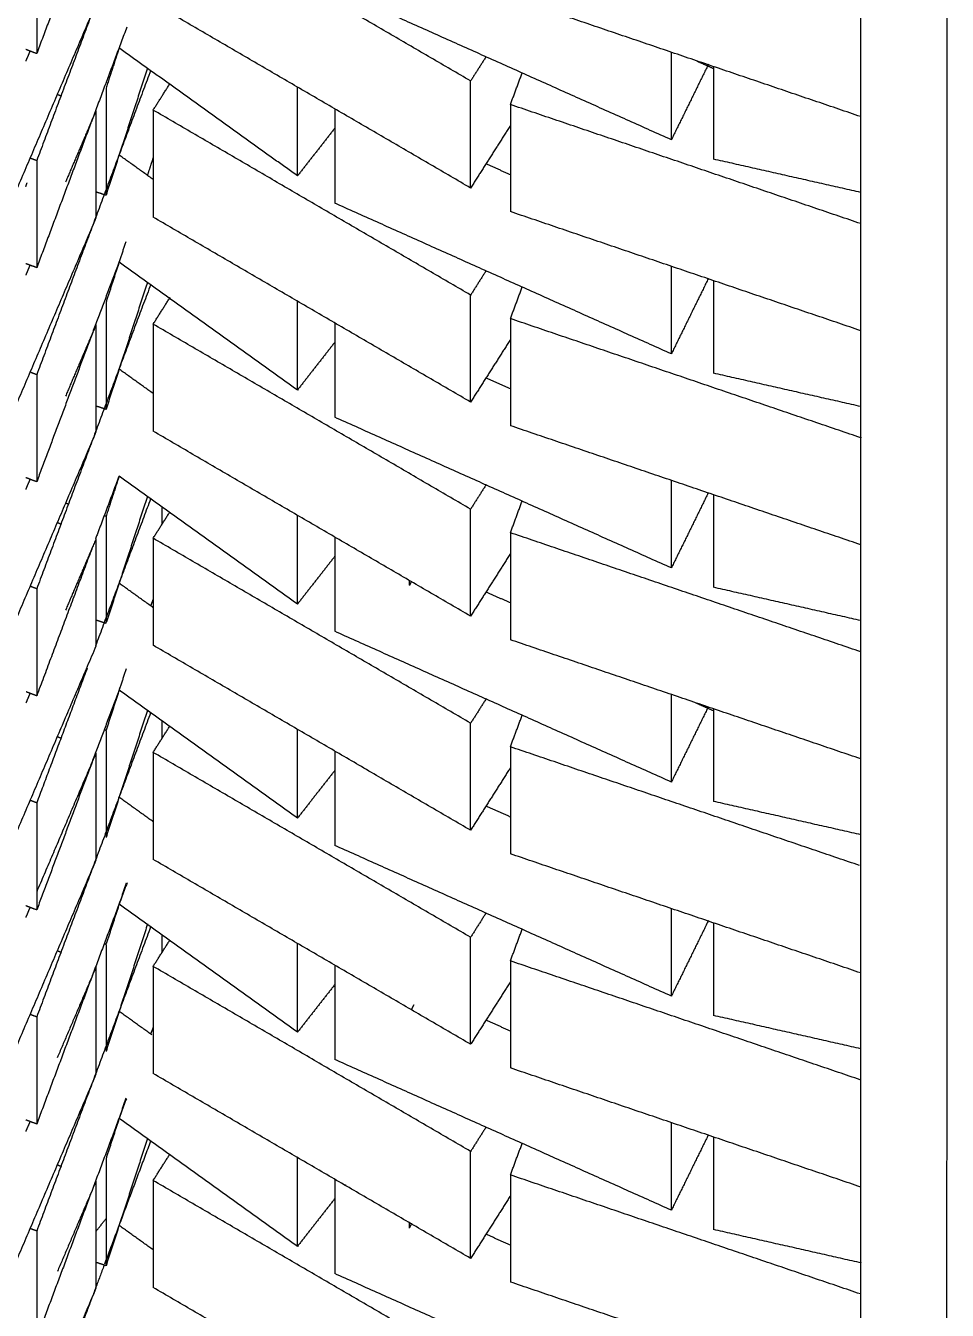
# Model space of a CAD drawing. Header units: centimetres. Extents: x 0 to 19.8, y 0 to 41.5.
# Drawn here: x 17.035 to 17.552, y 12.916 to 13.636 of the extents above; entities that cross this region are included whole.
import ezdxf

# ---------------------------------------------------------------- set-up
doc = ezdxf.new("R2010")
doc.units = ezdxf.units.CM
doc.layers.add('Make2D$Visible$Curves', color=7, linetype='Continuous', true_color=0x000000)

msp = doc.modelspace()

# ---------------------------------------------------------------- linework, layer by layer
at = {"layer": 'Make2D$Visible$Curves', "color": 18, "lineweight": -3, "true_color": 0x000000}
for points, weights, knots in [([(12.44385, 15.63412), (12.44385, 14.6937), (13.08282, 14.0037), (14.71323, 12.24307), (16.47386, 13.87349), (17.24305, 14.58578), (17.24305, 15.63412)], [0.853867800566, 0.860338983745, 1, 0.707106781187, 1, 0.846767797442, 0.853867800566], [5.741243, 5.741243, 5.741243, 7.538558, 7.538558, 11.307837, 11.307837, 13.279801, 13.279801, 13.279801]), ([(17.14305, 15.63412), (17.14305, 14.62947), (16.40592, 13.94686), (14.71866, 12.38439), (13.15619, 14.07165), (12.54385, 14.73289), (12.54385, 15.63412)], [0.853867800566, 0.846767797442, 1, 0.707106781187, 1, 0.860338983745, 0.853867800566], [-13.279801, -13.279801, -13.279801, -11.307837, -11.307837, -7.538558, -7.538558, -5.741243, -5.741243, -5.741243]), ([(12.47302, 15.1611), (12.58656, 14.4396), (13.08282, 13.9037), (14.71323, 12.14307), (16.47386, 13.77349), (17.24305, 14.48578), (17.24305, 15.53412)], [0.861673993534, 0.888038673933, 1, 0.707106781187, 1, 0.846767797442, 0.853867800566], [6.097714, 6.097714, 6.097714, 7.538558, 7.538558, 11.307837, 11.307837, 13.279801, 13.279801, 13.279801])]:
    msp.add_rational_spline(points, weights, degree=2, knots=knots, dxfattribs=at)
for points, degree in [([(17.55121, 12.25327), (17.55132, 12.83273), (17.55142, 13.41219), (17.55153, 13.99165)], 3), ([(17.50297, 12.68534), (17.50297, 13.25532), (17.50297, 13.8253)], 2), ([(17.07408, 13.76858), (17.03477, 13.67663), (16.99546, 13.58468)], 2), ([(17.09152, 13.75586), (17.06619, 13.68826), (17.04086, 13.62066)], 2), ([(17.10478, 13.73123), (17.07282, 13.64595), (17.04086, 13.56066)], 2), ([(17.28418, 13.60532), (17.19516, 13.65716), (17.10614, 13.70899)], 2), ([(17.04086, 13.68066), (17.04086, 13.65066), (17.04086, 13.62066)], 2), ([(17.39676, 13.57234), (17.30236, 13.61459), (17.20795, 13.65684)], 2), ([(17.07408, 13.64858), (17.03477, 13.55663), (16.99546, 13.46468)], 2), ([(17.28418, 13.54532), (17.19516, 13.59716), (17.10614, 13.64899)], 2), ([(17.50297, 13.58534), (17.40473, 13.61871), (17.3065, 13.65208)], 2), ([(17.09138, 13.63547), (17.06612, 13.56807), (17.04086, 13.50066)], 2), ([(17.04086, 13.62066), (17.03776, 13.62182), (17.03467, 13.62298)], 2), ([(17.03713, 13.62215), (17.0359, 13.61927), (17.03467, 13.61639)], 2), ([(17.08698, 13.62349), (17.08335, 13.61237), (17.07973, 13.60125)], 2), ([(17.18708, 13.55208), (17.13724, 13.58781), (17.08741, 13.62355)], 2), ([(17.29282, 13.61889), (17.2885, 13.61211), (17.28418, 13.60532)], 2), ([(17.39676, 13.57234), (17.39676, 13.59687), (17.39676, 13.62141)], 2), ([(17.41098, 13.61653), (17.41572, 13.61441), (17.42045, 13.61229)], 2), ([(17.10474, 13.61112), (17.0728, 13.52589), (17.04086, 13.44066)], 2), ([(17.10291, 13.61243), (17.09132, 13.57684), (17.07973, 13.54125)], 2), ([(17.3065, 13.59208), (17.3098, 13.60093), (17.31311, 13.60978)], 2), ([(17.41755, 13.61469), (17.40716, 13.59351), (17.39676, 13.57234)], 2), ([(17.42045, 13.61337), (17.42045, 13.58743), (17.42045, 13.56149)], 2), ([(17.10614, 13.58899), (17.11077, 13.59627), (17.11541, 13.60356)], 2), ([(17.28418, 13.54532), (17.28418, 13.57532), (17.28418, 13.60532)], 2), ([(17.05262, 13.59775), (17.05354, 13.59736), (17.05447, 13.59696)], 2), ([(17.07973, 13.60125), (17.07973, 13.57125), (17.07973, 13.54125)], 2), ([(17.18708, 13.55208), (17.18708, 13.57697), (17.18708, 13.60186)], 2), ([(17.07408, 13.58858), (17.06555, 13.56861), (17.05702, 13.54865)], 2), ([(17.07408, 13.58858), (17.07408, 13.55858), (17.07408, 13.52858)], 2), ([(17.28418, 13.48532), (17.19516, 13.53716), (17.10614, 13.58899)], 2), ([(17.10614, 13.58899), (17.10614, 13.55899), (17.10614, 13.52899)], 2), ([(17.20795, 13.58971), (17.20795, 13.56328), (17.20795, 13.53684)], 2), ([(17.50297, 13.52534), (17.40473, 13.55871), (17.3065, 13.59208)], 2), ([(17.3065, 13.59208), (17.3065, 13.56208), (17.3065, 13.53208)], 2), ([(17.20808, 13.57892), (17.19758, 13.5655), (17.18708, 13.55208)], 2), ([(17.3065, 13.58036), (17.29534, 13.56284), (17.28418, 13.54532)], 2), ([(17.04086, 13.56066), (17.03898, 13.56137), (17.0371, 13.56207)], 2), ([(17.04086, 13.56066), (17.04086, 13.53066), (17.04086, 13.50066)], 2), ([(17.10623, 13.55005), (17.09662, 13.55694), (17.08701, 13.56383)], 2), ([(17.10614, 13.56232), (17.10453, 13.55737), (17.10291, 13.55243)], 2), ([(17.50308, 13.5428), (17.46177, 13.55215), (17.42045, 13.56149)], 2), ([(17.3065, 13.55274), (17.29965, 13.5558), (17.29281, 13.55886)], 2), ([(17.03479, 13.54615), (17.03513, 13.54721), (17.03548, 13.54827)], 2), ([(17.07973, 13.54125), (17.07691, 13.54217), (17.07408, 13.54309)], 2), ([(17.39676, 13.45234), (17.30236, 13.49459), (17.20795, 13.53684)], 2), ([(17.50297, 13.46534), (17.40473, 13.49871), (17.3065, 13.53208)], 2), ([(17.07408, 13.52858), (17.03477, 13.43663), (16.99546, 13.34468)], 2), ([(17.28418, 13.42532), (17.19516, 13.47716), (17.10614, 13.52899)], 2), ([(17.09079, 13.51519), (17.08526, 13.49822), (17.07973, 13.48125)], 2), ([(17.03721, 13.50233), (17.03596, 13.49941), (17.03471, 13.49649)], 2), ([(17.04086, 13.50066), (17.03783, 13.5018), (17.03479, 13.50293)], 2), ([(17.08756, 13.50528), (17.06421, 13.44297), (17.04086, 13.38066)], 2), ([(17.18708, 13.43208), (17.13705, 13.46795), (17.08701, 13.50383)], 2), ([(17.39676, 13.45234), (17.39676, 13.47702), (17.39676, 13.5017)], 2), ([(17.29282, 13.49889), (17.2885, 13.49211), (17.28418, 13.48532)], 2), ([(17.41742, 13.49443), (17.40709, 13.47338), (17.39676, 13.45234)], 2), ([(17.10477, 13.49121), (17.07281, 13.40593), (17.04086, 13.32066)], 2), ([(17.10291, 13.49243), (17.09134, 13.4569), (17.07977, 13.42137)], 2), ([(17.3065, 13.47208), (17.30983, 13.481), (17.31317, 13.48993)], 2), ([(17.42045, 13.49337), (17.42045, 13.46743), (17.42045, 13.44149)], 2), ([(17.07973, 13.48125), (17.07973, 13.45125), (17.07973, 13.42125)], 2), ([(17.10614, 13.46899), (17.1109, 13.47648), (17.11567, 13.48397)], 2), ([(17.18708, 13.43208), (17.18708, 13.45697), (17.18708, 13.48186)], 2), ([(17.28418, 13.42532), (17.28418, 13.45532), (17.28418, 13.48532)], 2), ([(17.07408, 13.46858), (17.06555, 13.44862), (17.05702, 13.42866)], 2), ([(17.07386, 13.46867), (17.07397, 13.46862), (17.07408, 13.46858)], 2), ([(17.07408, 13.46858), (17.07408, 13.43858), (17.07408, 13.40858)], 2), ([(17.28418, 13.36532), (17.19516, 13.41716), (17.10614, 13.46899)], 2), ([(17.10614, 13.46899), (17.10614, 13.43899), (17.10614, 13.40899)], 2), ([(17.20795, 13.46971), (17.20795, 13.44328), (17.20795, 13.41684)], 2), ([(17.50297, 13.40534), (17.40473, 13.43871), (17.3065, 13.47208)], 2), ([(17.3065, 13.47208), (17.3065, 13.44208), (17.3065, 13.41208)], 2), ([(17.20795, 13.45876), (17.19752, 13.44542), (17.18708, 13.43208)], 2), ([(17.3065, 13.46036), (17.29534, 13.44284), (17.28418, 13.42532)], 2), ([(17.10614, 13.43012), (17.09658, 13.43697), (17.08701, 13.44383)], 2), ([(17.04086, 13.44066), (17.03921, 13.44128), (17.03756, 13.4419)], 2), ([(17.04086, 13.44066), (17.04086, 13.41066), (17.04086, 13.38066)], 2), ([(17.3065, 13.43274), (17.29976, 13.43575), (17.29301, 13.43877)], 2), ([(17.50297, 13.42283), (17.46171, 13.43216), (17.42045, 13.44149)], 2), ([(17.07973, 13.42125), (17.07691, 13.42217), (17.07408, 13.42309)], 2), ([(17.39676, 13.33234), (17.30236, 13.37459), (17.20795, 13.41684)], 2), ([(17.07408, 13.40858), (17.03489, 13.31689), (16.99569, 13.2252)], 2), ([(17.28418, 13.30532), (17.19516, 13.35716), (17.10614, 13.40899)], 2), ([(17.50297, 13.34534), (17.40473, 13.37871), (17.3065, 13.41208)], 2), ([(17.50312, 13.40575), (17.50304, 13.40554), (17.50297, 13.40534)], 2), ([(17.04086, 13.38066), (17.03776, 13.38182), (17.03467, 13.38298)], 2), ([(17.03712, 13.38212), (17.0359, 13.37925), (17.03467, 13.37638)], 2), ([(17.08701, 13.38383), (17.08043, 13.36626), (17.07385, 13.3487)], 2), ([(17.08715, 13.38403), (17.08344, 13.37264), (17.07973, 13.36125)], 2), ([(17.18708, 13.31208), (17.13705, 13.34795), (17.08701, 13.38383)], 2), ([(17.29292, 13.37905), (17.28855, 13.37219), (17.28418, 13.36532)], 2), ([(17.39676, 13.33234), (17.39676, 13.35687), (17.39676, 13.38141)], 2), ([(17.10291, 13.37243), (17.09139, 13.33705), (17.07987, 13.30168)], 2), ([(17.41727, 13.37412), (17.40702, 13.35323), (17.39676, 13.33234)], 2), ([(17.42045, 13.37337), (17.42045, 13.34743), (17.42045, 13.32149)], 2), ([(17.05867, 13.36811), (17.05793, 13.36835), (17.05719, 13.3686)], 2), ([(17.10474, 13.37112), (17.08929, 13.32989), (17.07384, 13.28867)], 2), ([(17.11104, 13.36665), (17.11104, 13.36167), (17.11104, 13.35669)], 2), ([(17.28418, 13.30532), (17.28418, 13.33532), (17.28418, 13.36532)], 2), ([(17.3065, 13.35208), (17.30987, 13.3611), (17.31324, 13.37013)], 2), ([(17.0524, 13.35785), (17.05344, 13.35741), (17.05447, 13.35696)], 2), ([(17.07973, 13.36125), (17.07926, 13.36141), (17.07878, 13.36156)], 2), ([(17.07973, 13.36125), (17.07973, 13.33152), (17.07973, 13.30179)], 2), ([(17.10614, 13.34899), (17.11085, 13.35639), (17.11556, 13.36379)], 2), ([(17.18708, 13.31208), (17.18708, 13.33697), (17.18708, 13.36186)], 2), ([(17.50297, 13.28534), (17.40473, 13.31871), (17.3065, 13.35208)], 2), ([(17.3065, 13.35208), (17.3065, 13.32208), (17.3065, 13.29208)], 2), ([(17.07183, 13.34329), (17.05634, 13.30198), (17.04086, 13.26066)], 2), ([(17.07408, 13.34858), (17.06555, 13.32861), (17.05702, 13.30865)], 2), ([(17.07408, 13.34858), (17.07408, 13.31858), (17.07408, 13.28858)], 2), ([(17.28418, 13.24532), (17.19516, 13.29716), (17.10614, 13.34899)], 2), ([(17.10614, 13.34899), (17.10614, 13.31899), (17.10614, 13.28899)], 2), ([(17.20795, 13.34971), (17.20795, 13.32328), (17.20795, 13.29684)], 2), ([(17.20807, 13.3389), (17.19757, 13.32549), (17.18708, 13.31208)], 2), ([(17.3065, 13.34036), (17.29534, 13.32284), (17.28418, 13.30532)], 2), ([(17.04086, 13.32066), (17.03909, 13.32132), (17.03733, 13.32199)], 2), ([(17.10619, 13.31008), (17.0966, 13.31695), (17.08701, 13.32383)], 2), ([(17.24982, 13.32547), (17.24982, 13.32412), (17.24982, 13.32276)], 2), ([(17.25002, 13.32255), (17.25058, 13.32369), (17.25114, 13.32483)], 2), ([(17.50306, 13.30281), (17.46175, 13.31215), (17.42045, 13.32149)], 2), ([(17.04086, 13.32066), (17.04086, 13.29066), (17.04086, 13.26066)], 2), ([(17.10614, 13.31486), (17.10544, 13.31299), (17.10474, 13.31112)], 2), ([(17.3065, 13.31274), (17.29993, 13.31568), (17.29336, 13.31862)], 2), ([(17.07973, 13.30125), (17.07691, 13.30217), (17.07408, 13.30309)], 2), ([(17.39676, 13.21234), (17.30236, 13.25459), (17.20795, 13.29684)], 2), ([(17.07408, 13.28858), (17.03477, 13.19663), (16.99546, 13.10468)], 2), ([(17.28418, 13.18532), (17.19516, 13.23716), (17.10614, 13.28899)], 2), ([(17.50297, 13.22534), (17.40473, 13.25871), (17.3065, 13.29208)], 2), ([(17.11347, 13.28484), (17.11346, 13.28482), (17.11346, 13.28479)], 2), ([(17.06913, 13.2761), (17.055, 13.23838), (17.04086, 13.20066)], 2), ([(17.09098, 13.2758), (17.0854, 13.25865), (17.07981, 13.2415)], 2), ([(17.08755, 13.26527), (17.06421, 13.20296), (17.04086, 13.14066)], 2), ([(17.18708, 13.19208), (17.1371, 13.22792), (17.08711, 13.26375)], 2), ([(17.0371, 13.26207), (17.03595, 13.25939), (17.0348, 13.2567)], 2), ([(17.04086, 13.26066), (17.03788, 13.26178), (17.03489, 13.2629)], 2), ([(17.29303, 13.25921), (17.28861, 13.25227), (17.28418, 13.24532)], 2), ([(17.39676, 13.21234), (17.39676, 13.23687), (17.39676, 13.26141)], 2), ([(17.41057, 13.25671), (17.41551, 13.2545), (17.42045, 13.25229)], 2), ([(17.10476, 13.25118), (17.07281, 13.16592), (17.04086, 13.08066)], 2), ([(17.10294, 13.25251), (17.09134, 13.21688), (17.07973, 13.18125)], 2), ([(17.3065, 13.23208), (17.3098, 13.24093), (17.31311, 13.24978)], 2), ([(17.41749, 13.25456), (17.40713, 13.23345), (17.39676, 13.21234)], 2), ([(17.42045, 13.25337), (17.42045, 13.22743), (17.42045, 13.20149)], 2), ([(17.10614, 13.22899), (17.11077, 13.23626), (17.11539, 13.24353)], 2), ([(17.11104, 13.2466), (17.11104, 13.24166), (17.11104, 13.23672)], 2), ([(17.28418, 13.18532), (17.28418, 13.21532), (17.28418, 13.24532)], 2), ([(17.05251, 13.2378), (17.05349, 13.23738), (17.05447, 13.23696)], 2), ([(17.07973, 13.24125), (17.0793, 13.24139), (17.07886, 13.24154)], 2), ([(17.07973, 13.24125), (17.07973, 13.21125), (17.07973, 13.18125)], 2), ([(17.18708, 13.19208), (17.18708, 13.21697), (17.18708, 13.24186)], 2), ([(17.07408, 13.22858), (17.05747, 13.18972), (17.04086, 13.15087)], 2), ([(17.07408, 13.22858), (17.07408, 13.19858), (17.07408, 13.16858)], 2), ([(17.28418, 13.12532), (17.19516, 13.17716), (17.10614, 13.22899)], 2), ([(17.10614, 13.22899), (17.10614, 13.19899), (17.10614, 13.16899)], 2), ([(17.20795, 13.22971), (17.20795, 13.20328), (17.20795, 13.17684)], 2), ([(17.50229, 13.16556), (17.40439, 13.19882), (17.3065, 13.23208)], 2), ([(17.3065, 13.23208), (17.3065, 13.20208), (17.3065, 13.17208)], 2), ([(17.20795, 13.21876), (17.19752, 13.20542), (17.18708, 13.19208)], 2), ([(17.3065, 13.22036), (17.29534, 13.20284), (17.28418, 13.18532)], 2), ([(17.04086, 13.20066), (17.03898, 13.20137), (17.0371, 13.20207)], 2), ([(17.04086, 13.20066), (17.04086, 13.17066), (17.04086, 13.14066)], 2), ([(17.10614, 13.19012), (17.09677, 13.19683), (17.0874, 13.20355)], 2), ([(17.50314, 13.18279), (17.46179, 13.19214), (17.42045, 13.20149)], 2), ([(17.3065, 13.19274), (17.29965, 13.1958), (17.29281, 13.19886)], 2), ([(17.39676, 13.09234), (17.30236, 13.13459), (17.20795, 13.17684)], 2), ([(17.50297, 13.10534), (17.40473, 13.13871), (17.3065, 13.17208)], 2), ([(17.07408, 13.16858), (17.0349, 13.07692), (16.99571, 12.98526)], 2), ([(17.28418, 13.06532), (17.19516, 13.11716), (17.10614, 13.16899)], 2), ([(17.09152, 13.15586), (17.06619, 13.08826), (17.04086, 13.02066)], 2), ([(17.09093, 13.15563), (17.08541, 13.13868), (17.07989, 13.12174)], 2), ([(17.04086, 13.14066), (17.03776, 13.14182), (17.03467, 13.14298)], 2), ([(17.0371, 13.14207), (17.03588, 13.13923), (17.03467, 13.13638)], 2), ([(17.18708, 13.07208), (17.13705, 13.10795), (17.08701, 13.14383)], 2), ([(17.39676, 13.09234), (17.39676, 13.11687), (17.39676, 13.14141)], 2), ([(17.29295, 13.1391), (17.28857, 13.13221), (17.28418, 13.12532)], 2), ([(17.41754, 13.13467), (17.40715, 13.1135), (17.39676, 13.09234)], 2), ([(17.10474, 13.13112), (17.0728, 13.04589), (17.04086, 12.96066)], 2), ([(17.10306, 13.13289), (17.0914, 13.09707), (17.07973, 13.06125)], 2), ([(17.3065, 13.11208), (17.3098, 13.12093), (17.31311, 13.12978)], 2), ([(17.42045, 13.13337), (17.42045, 13.10743), (17.42045, 13.08149)], 2), ([(17.07973, 13.12125), (17.07946, 13.12134), (17.07918, 13.12143)], 2), ([(17.07973, 13.12125), (17.07973, 13.09125), (17.07973, 13.06125)], 2), ([(17.10614, 13.10899), (17.11075, 13.11624), (17.11537, 13.12349)], 2), ([(17.11104, 13.1267), (17.11104, 13.12169), (17.11104, 13.11669)], 2), ([(17.18708, 13.07208), (17.18708, 13.09697), (17.18708, 13.12186)], 2), ([(17.28418, 13.06532), (17.28418, 13.09532), (17.28418, 13.12532)], 2), ([(17.05269, 13.11772), (17.05358, 13.11734), (17.05447, 13.11696)], 2), ([(17.07408, 13.10858), (17.06323, 13.08319), (17.05238, 13.05781)], 2), ([(17.07408, 13.10858), (17.07408, 13.07858), (17.07408, 13.04858)], 2), ([(17.28418, 13.00532), (17.19516, 13.05716), (17.10614, 13.10899)], 2), ([(17.10614, 13.10899), (17.10614, 13.07899), (17.10614, 13.04899)], 2), ([(17.20795, 13.10931), (17.20795, 13.08307), (17.20795, 13.05684)], 2), ([(17.50267, 13.04544), (17.40458, 13.07876), (17.3065, 13.11208)], 2), ([(17.3065, 13.11208), (17.3065, 13.08208), (17.3065, 13.05208)], 2), ([(17.20805, 13.09888), (17.19757, 13.08548), (17.18708, 13.07208)], 2), ([(17.3065, 13.10036), (17.29534, 13.08284), (17.28418, 13.06532)], 2), ([(17.10546, 13.0706), (17.09626, 13.07719), (17.08707, 13.08379)], 2), ([(17.25104, 13.08462), (17.25174, 13.08606), (17.25245, 13.08749)], 2), ([(17.04086, 13.08066), (17.03898, 13.08137), (17.0371, 13.08207)], 2), ([(17.04086, 13.08066), (17.04086, 13.05066), (17.04086, 13.02066)], 2), ([(17.3065, 13.07274), (17.29965, 13.0758), (17.29281, 13.07886)], 2), ([(17.50297, 13.06283), (17.46171, 13.07216), (17.42045, 13.08149)], 2), ([(17.10614, 13.07486), (17.10544, 13.07299), (17.10474, 13.07112)], 2), ([(17.39676, 12.97234), (17.30236, 13.01459), (17.20795, 13.05684)], 2), ([(17.07408, 13.04858), (17.03477, 12.95663), (16.99546, 12.86468)], 2), ([(17.28418, 12.94532), (17.19516, 12.99716), (17.10614, 13.04899)], 2), ([(17.50297, 12.98534), (17.40473, 13.01871), (17.3065, 13.05208)], 2), ([(17.09113, 13.03481), (17.066, 12.96774), (17.04086, 12.90066)], 2), ([(17.09077, 13.03513), (17.08525, 13.01819), (17.07973, 13.00125)], 2), ([(17.03719, 13.02227), (17.03594, 13.01936), (17.03469, 13.01644)], 2), ([(17.04086, 13.02066), (17.0378, 13.02181), (17.03473, 13.02296)], 2), ([(17.18708, 12.95208), (17.13711, 12.98791), (17.08715, 13.02373)], 2), ([(17.39676, 12.97234), (17.39676, 12.99697), (17.39676, 13.0216)], 2), ([(17.10295, 13.01254), (17.09134, 12.97689), (17.07973, 12.94125)], 2), ([(17.29281, 13.01886), (17.2885, 13.01209), (17.28418, 13.00532)], 2), ([(17.41741, 13.0144), (17.40709, 12.99337), (17.39676, 12.97234)], 2), ([(17.42045, 13.01337), (17.42045, 12.98743), (17.42045, 12.96149)], 2), ([(17.1047, 13.01103), (17.09179, 12.97657), (17.07888, 12.94212)], 2), ([(17.28418, 12.94532), (17.28418, 12.97532), (17.28418, 13.00532)], 2), ([(17.3065, 12.99208), (17.3098, 13.00093), (17.31311, 13.00978)], 2), ([(17.05251, 12.9978), (17.05358, 12.99734), (17.05466, 12.99688)], 2), ([(17.07973, 13.00125), (17.07973, 12.97125), (17.07973, 12.94125)], 2), ([(17.10614, 12.98899), (17.11076, 12.99625), (17.11538, 13.00351)], 2), ([(17.18708, 12.95208), (17.18708, 12.97713), (17.18708, 13.00219)], 2), ([(17.50278, 12.9254), (17.40464, 12.95874), (17.3065, 12.99208)], 2), ([(17.3065, 12.99208), (17.3065, 12.96208), (17.3065, 12.93208)], 2), ([(17.07408, 12.98858), (17.06329, 12.96332), (17.05249, 12.93807)], 2), ([(17.07408, 12.98858), (17.07408, 12.95858), (17.07408, 12.92858)], 2), ([(17.28418, 12.88532), (17.19516, 12.93716), (17.10614, 12.98899)], 2), ([(17.10614, 12.98899), (17.10614, 12.95899), (17.10614, 12.92899)], 2), ([(17.20795, 12.98971), (17.20795, 12.96328), (17.20795, 12.93684)], 2), ([(17.21402, 12.98651), (17.21383, 12.98626), (17.21364, 12.98602)], 2), ([(17.20822, 12.97909), (17.19765, 12.96559), (17.18708, 12.95208)], 2), ([(17.30657, 12.98048), (17.29538, 12.9629), (17.28418, 12.94532)], 2), ([(17.04086, 12.96066), (17.03898, 12.96137), (17.0371, 12.96207)], 2), ([(17.07408, 12.9604), (17.07692, 12.96402), (17.07976, 12.96765)], 2), ([(17.10614, 12.95012), (17.09658, 12.95697), (17.08701, 12.96383)], 2), ([(17.24982, 12.96533), (17.24982, 12.96379), (17.24982, 12.96225)], 2), ([(17.24985, 12.9622), (17.25055, 12.96364), (17.25126, 12.96507)], 2), ([(17.50333, 12.94274), (17.46189, 12.95212), (17.42045, 12.96149)], 2), ([(17.04086, 12.96066), (17.04086, 12.93066), (17.04086, 12.90066)], 2), ([(17.3065, 12.95274), (17.29965, 12.9558), (17.29281, 12.95886)], 2), ([(17.07863, 12.94145), (17.05975, 12.89105), (17.04086, 12.84066)], 2), ([(17.07973, 12.94125), (17.07699, 12.94215), (17.07425, 12.94304)], 2), ([(17.39676, 12.85234), (17.30236, 12.89459), (17.20795, 12.93684)], 2), ([(17.07408, 12.92858), (17.03517, 12.83755), (16.99625, 12.74653)], 2), ([(17.28418, 12.82532), (17.19516, 12.87716), (17.10614, 12.92899)], 2), ([(17.50297, 12.86534), (17.40473, 12.89871), (17.3065, 12.93208)], 2)]:
    msp.add_open_spline(points, degree=degree, dxfattribs=at)

doc.saveas('drawing.dxf')
